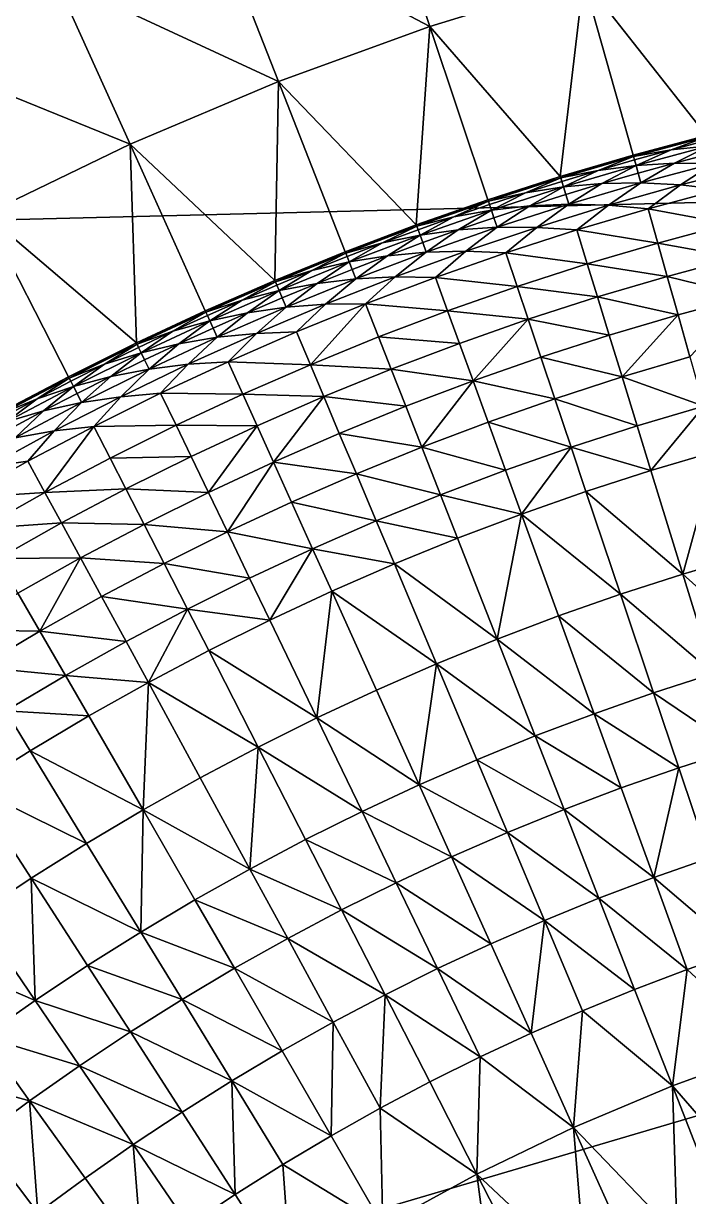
# Model space of a CAD drawing. Header units: millimetres. Extents: x -3250 to 8000, y -3250 to 3250.
# Drawn here: x -1177 to -632, y 1552 to 2515 of the extents above; entities that cross this region are included whole.
import ezdxf

# ---------------------------------------------------------------- set-up
doc = ezdxf.new("R2010")
doc.units = ezdxf.units.MM
doc.header["$MEASUREMENT"] = 0
doc.layers.add('MESH_3D', color=2, linetype='CONTINUOUS')

msp = doc.modelspace()

# ---------------------------------------------------------------- linework, layer by layer
at = {"layer": 'MESH_3D'}
for points in [[(2150.48, 2436.79, 32500), (0, 3250, 32500), (-643.97, 3185.56, 32500)], [(-643.97, 3185.56, 32500), (-1410.12, 2928.15, 32500), (-2269.27, 2326.57, 32500)], [(2150.48, 2436.79, 32500), (-643.97, 3185.56, 32500), (-2269.27, 2326.57, 32500)], [(-1022.95, 2606.45, 24400), (-891.76, 2654.2, 24400), (-843.99, 2512.01, 24200)], [(-891.76, 2654.2, 24400), (-717.73, 2550.95, 24200), (-843.99, 2512.01, 24200)], [(-1345.82, 2625.12, 24600), (-1151.6, 2552.22, 24400), (-1277.39, 2491.64, 24400)], [(-1151.6, 2552.22, 24400), (-1022.95, 2606.45, 24400), (-968.15, 2466.82, 24200)], [(-1022.95, 2606.45, 24400), (-843.99, 2512.01, 24200), (-968.15, 2466.82, 24200)], [(-717.73, 2550.95, 24200), (-589.68, 2583.56, 24200), (-616.89, 2422.69, 24000)], [(-1277.39, 2491.64, 24400), (-1151.6, 2552.22, 24400), (-1089.91, 2415.49, 24200)], [(-1151.6, 2552.22, 24400), (-968.15, 2466.82, 24200), (-1089.91, 2415.49, 24200)], [(-843.99, 2512.01, 24200), (-717.73, 2550.95, 24200), (-736.89, 2388.93, 24000)], [(-717.73, 2550.95, 24200), (-677.1, 2406.56, 24000), (-736.89, 2388.93, 24000)], [(-717.73, 2550.95, 24200), (-616.89, 2422.69, 24000), (-677.1, 2406.56, 24000)], [(-968.15, 2466.82, 24200), (-843.99, 2512.01, 24200), (-855.05, 2349.23, 24000)], [(-843.99, 2512.01, 24200), (-796.22, 2369.82, 24000), (-855.05, 2349.23, 24000)], [(-843.99, 2512.01, 24200), (-736.89, 2388.93, 24000), (-796.22, 2369.82, 24000)], [(-1277.39, 2491.64, 24400), (-1089.91, 2415.49, 24200), (-1208.96, 2358.16, 24200)], [(-1089.91, 2415.49, 24200), (-968.15, 2466.82, 24200), (-971.09, 2303.69, 24000)], [(-968.15, 2466.82, 24200), (-913.35, 2327.18, 24000), (-971.09, 2303.69, 24000)], [(-968.15, 2466.82, 24200), (-855.05, 2349.23, 24000), (-913.35, 2327.18, 24000)], [(2150.48, 2436.79, 32500), (-3128.53, 880.23, 32500), (-2326.57, -2269.27, 32500)], [(2150.48, 2436.79, 32500), (-2269.27, 2326.57, 32500), (-3128.53, 880.23, 32500)], [(2150.48, 2436.79, 32500), (-2326.57, -2269.27, 32500), (3105.61, 957.95, 32500)], [(-1208.96, 2358.16, 24200), (-1089.91, 2415.49, 24200), (-1084.71, 2252.42, 24000)], [(-1089.91, 2415.49, 24200), (-971.09, 2303.69, 24000), (-1028.22, 2278.76, 24000)], [(-1089.91, 2415.49, 24200), (-1028.22, 2278.76, 24000), (-1084.71, 2252.42, 24000)], [(-676.78, 2405.42, -38.42), (-677.1, 2406.56), (-616.89, 2422.69)], [(-677.1, 2406.56, 24000), (-616.89, 2422.69, 24000), (-616.89, 2422.69)], [(-677.1, 2406.56, 24000), (-616.89, 2422.69), (-677.1, 2406.56)], [(-676.78, 2405.42, -38.42), (-616.89, 2422.69), (-616.6, 2421.55, -38.42)], [(-645.98, 2410.81, -71.93), (-676.78, 2405.42, -38.42), (-616.6, 2421.55, -38.42)], [(-645.98, 2410.81, -71.93), (-616.6, 2421.55, -38.42), (-615.87, 2418.68, -71.93)], [(-645.98, 2410.81, -71.93), (-615.87, 2418.68, -71.93), (-614.7, 2414.09, -105.25)], [(-736.54, 2387.8, -38.42), (-736.89, 2388.93), (-677.1, 2406.56)], [(-736.89, 2388.93, 24000), (-677.1, 2406.56, 24000), (-677.1, 2406.56)], [(-736.89, 2388.93, 24000), (-677.1, 2406.56), (-736.89, 2388.93)], [(-736.54, 2387.8, -38.42), (-677.1, 2406.56), (-676.78, 2405.42, -38.42)], [(-675.98, 2402.57, -71.93), (-676.78, 2405.42, -38.42), (-645.98, 2410.81, -71.93)], [(-675.98, 2402.57, -71.93), (-645.98, 2410.81, -71.93), (-674.7, 2398.01, -105.25)], [(-643.05, 2399.89, -138.74), (-674.7, 2398.01, -105.25), (-614.7, 2414.09, -105.25)], [(-645.98, 2410.81, -71.93), (-614.7, 2414.09, -105.25), (-674.7, 2398.01, -105.25)], [(-643.05, 2399.89, -138.74), (-614.7, 2414.09, -105.25), (-613.08, 2407.72, -138.74)], [(-643.05, 2399.89, -138.74), (-613.08, 2407.72, -138.74), (-611.04, 2399.69, -171.85)], [(-705.88, 2393.96, -71.93), (-736.54, 2387.8, -38.42), (-676.78, 2405.42, -38.42)], [(-702.68, 2383.12, -138.74), (-734.27, 2380.45, -105.25), (-674.7, 2398.01, -105.25)], [(-705.88, 2393.96, -71.93), (-674.7, 2398.01, -105.25), (-734.27, 2380.45, -105.25)], [(-705.88, 2393.96, -71.93), (-676.78, 2405.42, -38.42), (-675.98, 2402.57, -71.93)], [(-705.88, 2393.96, -71.93), (-675.98, 2402.57, -71.93), (-674.7, 2398.01, -105.25)], [(-702.68, 2383.12, -138.74), (-674.7, 2398.01, -105.25), (-672.92, 2391.69, -138.74)], [(-672.92, 2391.69, -138.74), (-674.7, 2398.01, -105.25), (-643.05, 2399.89, -138.74)], [(-672.92, 2391.69, -138.74), (-643.05, 2399.89, -138.74), (-670.67, 2383.71, -171.85)], [(-643.05, 2399.89, -138.74), (-611.04, 2399.69, -171.85), (-670.67, 2383.71, -171.85)], [(-638.26, 2382.04, -205.25), (-670.67, 2383.71, -171.85), (-611.04, 2399.69, -171.85)], [(-638.26, 2382.04, -205.25), (-611.04, 2399.69, -171.85), (-578.68, 2397.21, -205.25)], [(-638.26, 2382.04, -205.25), (-578.68, 2397.21, -205.25), (-605.6, 2378.33, -238.11)], [(-795.84, 2368.7, -38.42), (-796.22, 2369.82), (-736.89, 2388.93)], [(-796.22, 2369.82, 24000), (-736.89, 2388.93, 24000), (-736.89, 2388.93)], [(-796.22, 2369.82, 24000), (-736.89, 2388.93), (-796.22, 2369.82)], [(-795.84, 2368.7, -38.42), (-736.89, 2388.93), (-736.54, 2387.8, -38.42)], [(-765.34, 2375.62, -71.93), (-795.84, 2368.7, -38.42), (-736.54, 2387.8, -38.42)], [(-765.34, 2375.62, -71.93), (-736.54, 2387.8, -38.42), (-735.67, 2384.97, -71.93)], [(-735.67, 2384.97, -71.93), (-736.54, 2387.8, -38.42), (-705.88, 2393.96, -71.93)], [(-735.67, 2384.97, -71.93), (-705.88, 2393.96, -71.93), (-734.27, 2380.45, -105.25)], [(-702.68, 2383.12, -138.74), (-672.92, 2391.69, -138.74), (-670.67, 2383.71, -171.85)], [(-761.87, 2364.86, -138.74), (-793.39, 2361.4, -105.25), (-734.27, 2380.45, -105.25)], [(-765.34, 2375.62, -71.93), (-734.27, 2380.45, -105.25), (-793.39, 2361.4, -105.25)], [(-765.34, 2375.62, -71.93), (-735.67, 2384.97, -71.93), (-734.27, 2380.45, -105.25)], [(-761.87, 2364.86, -138.74), (-734.27, 2380.45, -105.25), (-732.33, 2374.17, -138.74)], [(-732.33, 2374.17, -138.74), (-734.27, 2380.45, -105.25), (-702.68, 2383.12, -138.74)], [(-732.33, 2374.17, -138.74), (-702.68, 2383.12, -138.74), (-729.89, 2366.25, -171.85)], [(-697.45, 2365.38, -205.25), (-729.89, 2366.25, -171.85), (-670.67, 2383.71, -171.85)], [(-702.68, 2383.12, -138.74), (-670.67, 2383.71, -171.85), (-729.89, 2366.25, -171.85)], [(-697.45, 2365.38, -205.25), (-670.67, 2383.71, -171.85), (-638.26, 2382.04, -205.25)], [(-697.45, 2365.38, -205.25), (-638.26, 2382.04, -205.25), (-664.7, 2362.5, -238.11)], [(-638.26, 2382.04, -205.25), (-605.6, 2378.33, -238.11), (-664.7, 2362.5, -238.11)], [(-664.7, 2362.5, -238.11), (-605.6, 2378.33, -238.11), (-598.39, 2350.04, -303.82)], [(-854.65, 2348.12, -38.42), (-855.05, 2349.23), (-796.22, 2369.82)], [(-855.05, 2349.23, 24000), (-796.22, 2369.82, 24000), (-796.22, 2369.82)], [(-855.05, 2349.23, 24000), (-796.22, 2369.82), (-855.05, 2349.23)], [(-854.65, 2348.12, -38.42), (-796.22, 2369.82), (-795.84, 2368.7, -38.42)], [(-824.33, 2355.8, -71.93), (-854.65, 2348.12, -38.42), (-795.84, 2368.7, -38.42)], [(-824.33, 2355.8, -71.93), (-795.84, 2368.7, -38.42), (-794.9, 2365.89, -71.93)], [(-794.9, 2365.89, -71.93), (-795.84, 2368.7, -38.42), (-765.34, 2375.62, -71.93)], [(-794.9, 2365.89, -71.93), (-765.34, 2375.62, -71.93), (-793.39, 2361.4, -105.25)], [(-761.87, 2364.86, -138.74), (-732.33, 2374.17, -138.74), (-729.89, 2366.25, -171.85)], [(-1208.96, 2358.16, 24200), (-1084.71, 2252.42, 24000), (-1140.53, 2224.68, 24000)], [(-1208.96, 2358.16, 24200), (-1140.53, 2224.68, 24000), (-1195.63, 2195.55, 24000)], [(-820.6, 2345.13, -138.74), (-852.01, 2340.89, -105.25), (-793.39, 2361.4, -105.25)], [(-824.33, 2355.8, -71.93), (-793.39, 2361.4, -105.25), (-852.01, 2340.89, -105.25)], [(-824.33, 2355.8, -71.93), (-794.9, 2365.89, -71.93), (-793.39, 2361.4, -105.25)], [(-820.6, 2345.13, -138.74), (-793.39, 2361.4, -105.25), (-791.3, 2355.18, -138.74)], [(-791.3, 2355.18, -138.74), (-793.39, 2361.4, -105.25), (-761.87, 2364.86, -138.74)], [(-791.3, 2355.18, -138.74), (-761.87, 2364.86, -138.74), (-788.66, 2347.31, -171.85)], [(-756.21, 2347.26, -205.25), (-788.66, 2347.31, -171.85), (-729.89, 2366.25, -171.85)], [(-761.87, 2364.86, -138.74), (-729.89, 2366.25, -171.85), (-788.66, 2347.31, -171.85)], [(-756.21, 2347.26, -205.25), (-729.89, 2366.25, -171.85), (-697.45, 2365.38, -205.25)], [(-756.21, 2347.26, -205.25), (-697.45, 2365.38, -205.25), (-723.4, 2345.19, -238.11)], [(-697.45, 2365.38, -205.25), (-664.7, 2362.5, -238.11), (-723.4, 2345.19, -238.11)], [(-723.4, 2345.19, -238.11), (-664.7, 2362.5, -238.11), (-656.8, 2334.39, -303.82)], [(-664.7, 2362.5, -238.11), (-598.39, 2350.04, -303.82), (-656.8, 2334.39, -303.82)], [(-912.92, 2326.09, -38.42), (-913.35, 2327.18), (-855.05, 2349.23)], [(-913.35, 2327.18, 24000), (-855.05, 2349.23, 24000), (-855.05, 2349.23)], [(-913.35, 2327.18, 24000), (-855.05, 2349.23), (-913.35, 2327.18)], [(-912.92, 2326.09, -38.42), (-855.05, 2349.23), (-854.65, 2348.12, -38.42)], [(-882.8, 2334.51, -71.93), (-912.92, 2326.09, -38.42), (-854.65, 2348.12, -38.42)], [(-882.8, 2334.51, -71.93), (-854.65, 2348.12, -38.42), (-853.63, 2345.34, -71.93)], [(-853.63, 2345.34, -71.93), (-854.65, 2348.12, -38.42), (-824.33, 2355.8, -71.93)], [(-853.63, 2345.34, -71.93), (-824.33, 2355.8, -71.93), (-852.01, 2340.89, -105.25)], [(-820.6, 2345.13, -138.74), (-791.3, 2355.18, -138.74), (-788.66, 2347.31, -171.85)], [(-656.8, 2334.39, -303.82), (-598.39, 2350.04, -303.82), (-591.39, 2322.52, -355.73)], [(-878.81, 2323.94, -138.74), (-910.11, 2318.92, -105.25), (-852.01, 2340.89, -105.25)], [(-882.8, 2334.51, -71.93), (-852.01, 2340.89, -105.25), (-910.11, 2318.92, -105.25)], [(-882.8, 2334.51, -71.93), (-853.63, 2345.34, -71.93), (-852.01, 2340.89, -105.25)], [(-878.81, 2323.94, -138.74), (-852.01, 2340.89, -105.25), (-849.77, 2334.72, -138.74)], [(-849.77, 2334.72, -138.74), (-852.01, 2340.89, -105.25), (-820.6, 2345.13, -138.74)], [(-849.77, 2334.72, -138.74), (-820.6, 2345.13, -138.74), (-846.93, 2326.92, -171.85)], [(-814.49, 2327.68, -205.25), (-846.93, 2326.92, -171.85), (-788.66, 2347.31, -171.85)], [(-820.6, 2345.13, -138.74), (-788.66, 2347.31, -171.85), (-846.93, 2326.92, -171.85)], [(-814.49, 2327.68, -205.25), (-788.66, 2347.31, -171.85), (-756.21, 2347.26, -205.25)], [(-814.49, 2327.68, -205.25), (-756.21, 2347.26, -205.25), (-781.64, 2326.43, -238.11)], [(-756.21, 2347.26, -205.25), (-723.4, 2345.19, -238.11), (-781.64, 2326.43, -238.11)], [(-781.64, 2326.43, -238.11), (-723.4, 2345.19, -238.11), (-714.79, 2317.29, -303.82)], [(-723.4, 2345.19, -238.11), (-656.8, 2334.39, -303.82), (-714.79, 2317.29, -303.82)], [(-911.84, 2323.33, -71.93), (-912.92, 2326.09, -38.42), (-882.8, 2334.51, -71.93)], [(-911.84, 2323.33, -71.93), (-882.8, 2334.51, -71.93), (-910.11, 2318.92, -105.25)], [(-878.81, 2323.94, -138.74), (-849.77, 2334.72, -138.74), (-846.93, 2326.92, -171.85)], [(-714.79, 2317.29, -303.82), (-656.8, 2334.39, -303.82), (-649.1, 2307.05, -355.73)], [(-656.8, 2334.39, -303.82), (-591.39, 2322.52, -355.73), (-649.1, 2307.05, -355.73)], [(-970.63, 2302.6, -38.42), (-971.09, 2303.69), (-913.35, 2327.18)], [(-971.09, 2303.69, 24000), (-913.35, 2327.18, 24000), (-913.35, 2327.18)], [(-971.09, 2303.69, 24000), (-913.35, 2327.18), (-971.09, 2303.69)], [(-970.63, 2302.6, -38.42), (-913.35, 2327.18), (-912.92, 2326.09, -38.42)], [(-940.73, 2311.78, -71.93), (-970.63, 2302.6, -38.42), (-912.92, 2326.09, -38.42)], [(-940.73, 2311.78, -71.93), (-912.92, 2326.09, -38.42), (-911.84, 2323.33, -71.93)], [(-940.73, 2311.78, -71.93), (-911.84, 2323.33, -71.93), (-910.11, 2318.92, -105.25)], [(-907.71, 2312.8, -138.74), (-910.11, 2318.92, -105.25), (-878.81, 2323.94, -138.74)], [(-907.71, 2312.8, -138.74), (-878.81, 2323.94, -138.74), (-904.68, 2305.09, -171.85)], [(-872.27, 2306.65, -205.25), (-904.68, 2305.09, -171.85), (-846.93, 2326.92, -171.85)], [(-878.81, 2323.94, -138.74), (-846.93, 2326.92, -171.85), (-904.68, 2305.09, -171.85)], [(-872.27, 2306.65, -205.25), (-814.49, 2327.68, -205.25), (-839.39, 2306.22, -238.11)], [(-872.27, 2306.65, -205.25), (-846.93, 2326.92, -171.85), (-814.49, 2327.68, -205.25)], [(-814.49, 2327.68, -205.25), (-781.64, 2326.43, -238.11), (-839.39, 2306.22, -238.11)], [(-839.39, 2306.22, -238.11), (-781.64, 2326.43, -238.11), (-772.34, 2298.75, -303.82)], [(-781.64, 2326.43, -238.11), (-714.79, 2317.29, -303.82), (-772.34, 2298.75, -303.82)], [(-649.1, 2307.05, -355.73), (-591.39, 2322.52, -355.73), (-583.32, 2290.83, -406.77)], [(-969.48, 2299.87, -71.93), (-970.63, 2302.6, -38.42), (-940.73, 2311.78, -71.93)], [(-969.48, 2299.87, -71.93), (-940.73, 2311.78, -71.93), (-967.64, 2295.51, -105.25)], [(-936.47, 2301.31, -138.74), (-967.64, 2295.51, -105.25), (-910.11, 2318.92, -105.25)], [(-940.73, 2311.78, -71.93), (-910.11, 2318.92, -105.25), (-967.64, 2295.51, -105.25)], [(-936.47, 2301.31, -138.74), (-910.11, 2318.92, -105.25), (-907.71, 2312.8, -138.74)], [(-936.47, 2301.31, -138.74), (-907.71, 2312.8, -138.74), (-904.68, 2305.09, -171.85)], [(-772.34, 2298.75, -303.82), (-714.79, 2317.29, -303.82), (-706.42, 2290.15, -355.73)], [(-714.79, 2317.29, -303.82), (-649.1, 2307.05, -355.73), (-706.42, 2290.15, -355.73)], [(-1027.73, 2277.69, -38.42), (-1028.22, 2278.76), (-971.09, 2303.69)], [(-1028.22, 2278.76, 24000), (-971.09, 2303.69, 24000), (-971.09, 2303.69)], [(-1028.22, 2278.76, 24000), (-971.09, 2303.69), (-1028.22, 2278.76)], [(-1027.73, 2277.69, -38.42), (-971.09, 2303.69), (-970.63, 2302.6, -38.42)], [(-998.07, 2287.61, -71.93), (-1027.73, 2277.69, -38.42), (-970.63, 2302.6, -38.42)], [(-998.07, 2287.61, -71.93), (-970.63, 2302.6, -38.42), (-969.48, 2299.87, -71.93)], [(-998.07, 2287.61, -71.93), (-969.48, 2299.87, -71.93), (-967.64, 2295.51, -105.25)], [(-965.09, 2289.46, -138.74), (-967.64, 2295.51, -105.25), (-936.47, 2301.31, -138.74)], [(-965.09, 2289.46, -138.74), (-936.47, 2301.31, -138.74), (-961.87, 2281.81, -171.85)], [(-929.5, 2284.19, -205.25), (-961.87, 2281.81, -171.85), (-904.68, 2305.09, -171.85)], [(-936.47, 2301.31, -138.74), (-904.68, 2305.09, -171.85), (-961.87, 2281.81, -171.85)], [(-929.5, 2284.19, -205.25), (-904.68, 2305.09, -171.85), (-872.27, 2306.65, -205.25)], [(-929.5, 2284.19, -205.25), (-872.27, 2306.65, -205.25), (-896.63, 2284.57, -238.11)], [(-872.27, 2306.65, -205.25), (-839.39, 2306.22, -238.11), (-896.63, 2284.57, -238.11)], [(-896.63, 2284.57, -238.11), (-839.39, 2306.22, -238.11), (-829.41, 2278.78, -303.82)], [(-839.39, 2306.22, -238.11), (-772.34, 2298.75, -303.82), (-829.41, 2278.78, -303.82)], [(-706.42, 2290.15, -355.73), (-649.1, 2307.05, -355.73), (-640.25, 2275.57, -406.77)], [(-649.1, 2307.05, -355.73), (-583.32, 2290.83, -406.77), (-640.25, 2275.57, -406.77)], [(-993.55, 2277.25, -138.74), (-1024.57, 2270.67, -105.25), (-967.64, 2295.51, -105.25)], [(-998.07, 2287.61, -71.93), (-967.64, 2295.51, -105.25), (-1024.57, 2270.67, -105.25)], [(-993.55, 2277.25, -138.74), (-967.64, 2295.51, -105.25), (-965.09, 2289.46, -138.74)], [(-829.41, 2278.78, -303.82), (-772.34, 2298.75, -303.82), (-763.29, 2271.83, -355.73)], [(-772.34, 2298.75, -303.82), (-706.42, 2290.15, -355.73), (-763.29, 2271.83, -355.73)], [(-763.29, 2271.83, -355.73), (-706.42, 2290.15, -355.73), (-696.78, 2258.9, -406.77)], [(-706.42, 2290.15, -355.73), (-640.25, 2275.57, -406.77), (-696.78, 2258.9, -406.77)], [(-640.25, 2275.57, -406.77), (-583.32, 2290.83, -406.77), (-630.5, 2240.93, -455.71)], [(-1026.51, 2274.99, -71.93), (-1027.73, 2277.69, -38.42), (-998.07, 2287.61, -71.93)], [(-1026.51, 2274.99, -71.93), (-998.07, 2287.61, -71.93), (-1024.57, 2270.67, -105.25)], [(-986.16, 2260.3, -205.25), (-1018.45, 2257.13, -171.85), (-961.87, 2281.81, -171.85)], [(-993.55, 2277.25, -138.74), (-961.87, 2281.81, -171.85), (-1018.45, 2257.13, -171.85)], [(-993.55, 2277.25, -138.74), (-965.09, 2289.46, -138.74), (-961.87, 2281.81, -171.85)], [(-986.16, 2260.3, -205.25), (-961.87, 2281.81, -171.85), (-929.5, 2284.19, -205.25)], [(-986.16, 2260.3, -205.25), (-929.5, 2284.19, -205.25), (-953.31, 2261.51, -238.11)], [(-953.31, 2261.51, -238.11), (-896.63, 2284.57, -238.11), (-941.97, 2234.61, -303.82)], [(-929.5, 2284.19, -205.25), (-896.63, 2284.57, -238.11), (-953.31, 2261.51, -238.11)], [(-896.63, 2284.57, -238.11), (-885.96, 2257.4, -303.82), (-941.97, 2234.61, -303.82)], [(-896.63, 2284.57, -238.11), (-829.41, 2278.78, -303.82), (-885.96, 2257.4, -303.82)], [(-1084.2, 2251.36, -38.42), (-1084.71, 2252.42), (-1028.22, 2278.76)], [(-1084.71, 2252.42, 24000), (-1028.22, 2278.76, 24000), (-1028.22, 2278.76)], [(-1084.71, 2252.42, 24000), (-1028.22, 2278.76), (-1084.71, 2252.42)], [(-1084.2, 2251.36, -38.42), (-1028.22, 2278.76), (-1027.73, 2277.69, -38.42)], [(-1054.79, 2262.01, -71.93), (-1084.2, 2251.36, -38.42), (-1027.73, 2277.69, -38.42)], [(-1054.79, 2262.01, -71.93), (-1027.73, 2277.69, -38.42), (-1026.51, 2274.99, -71.93)], [(-1054.79, 2262.01, -71.93), (-1026.51, 2274.99, -71.93), (-1024.57, 2270.67, -105.25)], [(-1021.86, 2264.68, -138.74), (-1024.57, 2270.67, -105.25), (-993.55, 2277.25, -138.74)], [(-1021.86, 2264.68, -138.74), (-993.55, 2277.25, -138.74), (-1018.45, 2257.13, -171.85)], [(-885.96, 2257.4, -303.82), (-829.41, 2278.78, -303.82), (-819.7, 2252.09, -355.73)], [(-829.41, 2278.78, -303.82), (-763.29, 2271.83, -355.73), (-819.7, 2252.09, -355.73)], [(-819.7, 2252.09, -355.73), (-763.29, 2271.83, -355.73), (-808.51, 2221.36, -406.77)], [(-763.29, 2271.83, -355.73), (-752.88, 2240.83, -406.77), (-808.51, 2221.36, -406.77)], [(-763.29, 2271.83, -355.73), (-696.78, 2258.9, -406.77), (-752.88, 2240.83, -406.77)], [(-696.78, 2258.9, -406.77), (-640.25, 2275.57, -406.77), (-686.17, 2224.52, -455.71)], [(-640.25, 2275.57, -406.77), (-630.5, 2240.93, -455.71), (-686.17, 2224.52, -455.71)], [(-1082.91, 2248.69, -71.93), (-1084.2, 2251.36, -38.42), (-1054.79, 2262.01, -71.93)], [(-1082.91, 2248.69, -71.93), (-1054.79, 2262.01, -71.93), (-1080.86, 2244.42, -105.25)], [(-1050.02, 2251.77, -138.74), (-1080.86, 2244.42, -105.25), (-1024.57, 2270.67, -105.25)], [(-1054.79, 2262.01, -71.93), (-1024.57, 2270.67, -105.25), (-1080.86, 2244.42, -105.25)], [(-1050.02, 2251.77, -138.74), (-1024.57, 2270.67, -105.25), (-1021.86, 2264.68, -138.74)], [(-1050.02, 2251.77, -138.74), (-1021.86, 2264.68, -138.74), (-1018.45, 2257.13, -171.85)], [(-1009.39, 2237.04, -238.11), (-953.31, 2261.51, -238.11), (-941.97, 2234.61, -303.82)], [(-986.16, 2260.3, -205.25), (-953.31, 2261.51, -238.11), (-1009.39, 2237.04, -238.11)], [(-1139.99, 2223.63, -38.42), (-1140.53, 2224.68), (-1084.71, 2252.42)], [(-1140.53, 2224.68, 24000), (-1084.71, 2252.42, 24000), (-1084.71, 2252.42)], [(-1140.53, 2224.68, 24000), (-1084.71, 2252.42), (-1140.53, 2224.68)], [(-1139.99, 2223.63, -38.42), (-1084.71, 2252.42), (-1084.2, 2251.36, -38.42)], [(-1078.01, 2238.5, -138.74), (-1080.86, 2244.42, -105.25), (-1050.02, 2251.77, -138.74)], [(-1078.01, 2238.5, -138.74), (-1050.02, 2251.77, -138.74), (-1074.41, 2231.03, -171.85)], [(-1042.2, 2235.02, -205.25), (-1074.41, 2231.03, -171.85), (-1018.45, 2257.13, -171.85)], [(-1050.02, 2251.77, -138.74), (-1018.45, 2257.13, -171.85), (-1074.41, 2231.03, -171.85)], [(-1042.2, 2235.02, -205.25), (-986.16, 2260.3, -205.25), (-1009.39, 2237.04, -238.11)], [(-1042.2, 2235.02, -205.25), (-1018.45, 2257.13, -171.85), (-986.16, 2260.3, -205.25)], [(-941.97, 2234.61, -303.82), (-885.96, 2257.4, -303.82), (-875.59, 2230.96, -355.73)], [(-885.96, 2257.4, -303.82), (-819.7, 2252.09, -355.73), (-875.59, 2230.96, -355.73)], [(-875.59, 2230.96, -355.73), (-819.7, 2252.09, -355.73), (-808.51, 2221.36, -406.77)], [(-752.88, 2240.83, -406.77), (-696.78, 2258.9, -406.77), (-686.17, 2224.52, -455.71)], [(-1110.86, 2235.01, -71.93), (-1139.99, 2223.63, -38.42), (-1084.2, 2251.36, -38.42)], [(-1105.83, 2224.89, -138.74), (-1136.48, 2216.78, -105.25), (-1080.86, 2244.42, -105.25)], [(-1110.86, 2235.01, -71.93), (-1080.86, 2244.42, -105.25), (-1136.48, 2216.78, -105.25)], [(-1110.86, 2235.01, -71.93), (-1084.2, 2251.36, -38.42), (-1082.91, 2248.69, -71.93)], [(-1110.86, 2235.01, -71.93), (-1082.91, 2248.69, -71.93), (-1080.86, 2244.42, -105.25)], [(-1105.83, 2224.89, -138.74), (-1080.86, 2244.42, -105.25), (-1078.01, 2238.5, -138.74)], [(-1138.64, 2220.99, -71.93), (-1139.99, 2223.63, -38.42), (-1110.86, 2235.01, -71.93)], [(-1138.64, 2220.99, -71.93), (-1110.86, 2235.01, -71.93), (-1136.48, 2216.78, -105.25)], [(-1105.83, 2224.89, -138.74), (-1078.01, 2238.5, -138.74), (-1074.41, 2231.03, -171.85)], [(-1097.6, 2208.34, -205.25), (-1074.41, 2231.03, -171.85), (-1042.2, 2235.02, -205.25)], [(-1097.6, 2208.34, -205.25), (-1042.2, 2235.02, -205.25), (-1064.85, 2211.18, -238.11)], [(-1064.85, 2211.18, -238.11), (-1009.39, 2237.04, -238.11), (-997.38, 2210.43, -303.82)], [(-1042.2, 2235.02, -205.25), (-1009.39, 2237.04, -238.11), (-1064.85, 2211.18, -238.11)], [(-1009.39, 2237.04, -238.11), (-941.97, 2234.61, -303.82), (-997.38, 2210.43, -303.82)], [(-997.38, 2210.43, -303.82), (-941.97, 2234.61, -303.82), (-930.93, 2208.44, -355.73)], [(-941.97, 2234.61, -303.82), (-875.59, 2230.96, -355.73), (-930.93, 2208.44, -355.73)], [(-808.51, 2221.36, -406.77), (-752.88, 2240.83, -406.77), (-741.42, 2206.72, -455.71)], [(-752.88, 2240.83, -406.77), (-686.17, 2224.52, -455.71), (-741.42, 2206.72, -455.71)], [(-686.17, 2224.52, -455.71), (-630.5, 2240.93, -455.71), (-619.13, 2200.5, -506.08)], [(-1195.07, 2194.52, -38.42), (-1195.63, 2195.55), (-1140.53, 2224.68)], [(-1195.63, 2195.55, 24000), (-1140.53, 2224.68, 24000), (-1140.53, 2224.68)], [(-1195.63, 2195.55, 24000), (-1140.53, 2224.68), (-1195.63, 2195.55)], [(-1195.07, 2194.52, -38.42), (-1140.53, 2224.68), (-1139.99, 2223.63, -38.42)], [(-1166.24, 2206.63, -71.93), (-1195.07, 2194.52, -38.42), (-1139.99, 2223.63, -38.42)], [(-1166.24, 2206.63, -71.93), (-1139.99, 2223.63, -38.42), (-1138.64, 2220.99, -71.93)], [(-1133.48, 2210.93, -138.74), (-1136.48, 2216.78, -105.25), (-1105.83, 2224.89, -138.74)], [(-1133.48, 2210.93, -138.74), (-1105.83, 2224.89, -138.74), (-1129.7, 2203.55, -171.85)], [(-1097.6, 2208.34, -205.25), (-1129.7, 2203.55, -171.85), (-1074.41, 2231.03, -171.85)], [(-1105.83, 2224.89, -138.74), (-1074.41, 2231.03, -171.85), (-1129.7, 2203.55, -171.85)], [(-930.93, 2208.44, -355.73), (-875.59, 2230.96, -355.73), (-863.64, 2200.52, -406.77)], [(-875.59, 2230.96, -355.73), (-808.51, 2221.36, -406.77), (-863.64, 2200.52, -406.77)], [(-741.42, 2206.72, -455.71), (-686.17, 2224.52, -455.71), (-673.79, 2184.38, -506.08)], [(-686.17, 2224.52, -455.71), (-619.13, 2200.5, -506.08), (-673.79, 2184.38, -506.08)], [(-1160.95, 2196.63, -138.74), (-1191.39, 2187.76, -105.25), (-1136.48, 2216.78, -105.25)], [(-1166.24, 2206.63, -71.93), (-1136.48, 2216.78, -105.25), (-1191.39, 2187.76, -105.25)], [(-1166.24, 2206.63, -71.93), (-1138.64, 2220.99, -71.93), (-1136.48, 2216.78, -105.25)], [(-1160.95, 2196.63, -138.74), (-1136.48, 2216.78, -105.25), (-1133.48, 2210.93, -138.74)], [(-863.64, 2200.52, -406.77), (-808.51, 2221.36, -406.77), (-850.49, 2167.02, -455.71)], [(-808.51, 2221.36, -406.77), (-796.2, 2187.55, -455.71), (-850.49, 2167.02, -455.71)], [(-808.51, 2221.36, -406.77), (-741.42, 2206.72, -455.71), (-796.2, 2187.55, -455.71)], [(-1193.65, 2191.92, -71.93), (-1195.07, 2194.52, -38.42), (-1166.24, 2206.63, -71.93)], [(-1193.65, 2191.92, -71.93), (-1166.24, 2206.63, -71.93), (-1191.39, 2187.76, -105.25)], [(-1152.32, 2180.29, -205.25), (-1184.28, 2174.71, -171.85), (-1129.7, 2203.55, -171.85)], [(-1160.95, 2196.63, -138.74), (-1129.7, 2203.55, -171.85), (-1184.28, 2174.71, -171.85)], [(-1160.95, 2196.63, -138.74), (-1133.48, 2210.93, -138.74), (-1129.7, 2203.55, -171.85)], [(-1152.32, 2180.29, -205.25), (-1097.6, 2208.34, -205.25), (-1119.64, 2183.95, -238.11)], [(-1152.32, 2180.29, -205.25), (-1129.7, 2203.55, -171.85), (-1097.6, 2208.34, -205.25)], [(-1119.64, 2183.95, -238.11), (-1064.85, 2211.18, -238.11), (-1052.18, 2184.88, -303.82)], [(-1097.6, 2208.34, -205.25), (-1064.85, 2211.18, -238.11), (-1119.64, 2183.95, -238.11)], [(-1064.85, 2211.18, -238.11), (-997.38, 2210.43, -303.82), (-1052.18, 2184.88, -303.82)], [(-1052.18, 2184.88, -303.82), (-997.38, 2210.43, -303.82), (-985.7, 2184.54, -355.73)], [(-997.38, 2210.43, -303.82), (-930.93, 2208.44, -355.73), (-985.7, 2184.54, -355.73)], [(-985.7, 2184.54, -355.73), (-930.93, 2208.44, -355.73), (-972.25, 2154.73, -406.77)], [(-930.93, 2208.44, -355.73), (-918.23, 2178.3, -406.77), (-972.25, 2154.73, -406.77)], [(-930.93, 2208.44, -355.73), (-863.64, 2200.52, -406.77), (-918.23, 2178.3, -406.77)], [(-796.2, 2187.55, -455.71), (-741.42, 2206.72, -455.71), (-728.04, 2166.91, -506.08)], [(-741.42, 2206.72, -455.71), (-673.79, 2184.38, -506.08), (-728.04, 2166.91, -506.08)], [(-1188.25, 2181.99, -138.74), (-1191.39, 2187.76, -105.25), (-1160.95, 2196.63, -138.74)], [(-1188.25, 2181.99, -138.74), (-1160.95, 2196.63, -138.74), (-1184.28, 2174.71, -171.85)], [(-918.23, 2178.3, -406.77), (-863.64, 2200.52, -406.77), (-850.49, 2167.02, -455.71)], [(-673.79, 2184.38, -506.08), (-619.13, 2200.5, -506.08), (-662.5, 2147.77, -547.31)], [(-619.13, 2200.5, -506.08), (-608.75, 2163.62, -547.31), (-662.5, 2147.77, -547.31)], [(-1119.64, 2183.95, -238.11), (-1052.18, 2184.88, -303.82), (-1106.32, 2157.97, -303.82)], [(-1106.32, 2157.97, -303.82), (-1052.18, 2184.88, -303.82), (-1039.86, 2159.29, -355.73)], [(-1052.18, 2184.88, -303.82), (-985.7, 2184.54, -355.73), (-1039.86, 2159.29, -355.73)], [(-1039.86, 2159.29, -355.73), (-985.7, 2184.54, -355.73), (-1025.67, 2129.82, -406.77)], [(-985.7, 2184.54, -355.73), (-972.25, 2154.73, -406.77), (-1025.67, 2129.82, -406.77)], [(-850.49, 2167.02, -455.71), (-796.2, 2187.55, -455.71), (-781.84, 2148.08, -506.08)], [(-796.2, 2187.55, -455.71), (-728.04, 2166.91, -506.08), (-781.84, 2148.08, -506.08)], [(-728.04, 2166.91, -506.08), (-673.79, 2184.38, -506.08), (-662.5, 2147.77, -547.31)], [(-1206.31, 2150.88, -205.25), (-1152.32, 2180.29, -205.25), (-1173.74, 2155.35, -238.11)], [(-1206.31, 2150.88, -205.25), (-1184.28, 2174.71, -171.85), (-1152.32, 2180.29, -205.25)], [(-1173.74, 2155.35, -238.11), (-1119.64, 2183.95, -238.11), (-1159.78, 2129.71, -303.82)], [(-1152.32, 2180.29, -205.25), (-1119.64, 2183.95, -238.11), (-1173.74, 2155.35, -238.11)], [(-1119.64, 2183.95, -238.11), (-1106.32, 2157.97, -303.82), (-1159.78, 2129.71, -303.82)], [(-972.25, 2154.73, -406.77), (-918.23, 2178.3, -406.77), (-904.25, 2145.14, -455.71)], [(-918.23, 2178.3, -406.77), (-850.49, 2167.02, -455.71), (-904.25, 2145.14, -455.71)], [(-904.25, 2145.14, -455.71), (-850.49, 2167.02, -455.71), (-835.15, 2127.92, -506.08)], [(-850.49, 2167.02, -455.71), (-781.84, 2148.08, -506.08), (-835.15, 2127.92, -506.08)], [(-781.84, 2148.08, -506.08), (-728.04, 2166.91, -506.08), (-768.73, 2112.08, -547.31)], [(-728.04, 2166.91, -506.08), (-715.84, 2130.58, -547.31), (-768.73, 2112.08, -547.31)], [(-728.04, 2166.91, -506.08), (-662.5, 2147.77, -547.31), (-715.84, 2130.58, -547.31)], [(-1159.78, 2129.71, -303.82), (-1106.32, 2157.97, -303.82), (-1093.37, 2132.69, -355.73)], [(-1106.32, 2157.97, -303.82), (-1039.86, 2159.29, -355.73), (-1093.37, 2132.69, -355.73)], [(-1093.37, 2132.69, -355.73), (-1039.86, 2159.29, -355.73), (-1025.67, 2129.82, -406.77)], [(-662.5, 2147.77, -547.31), (-608.75, 2163.62, -547.31), (-636.28, 2062.77, -630.5)], [(-608.75, 2163.62, -547.31), (-584.66, 2077.99, -630.5), (-636.28, 2062.77, -630.5)], [(-1227.11, 2125.42, -238.11), (-1173.74, 2155.35, -238.11), (-1159.78, 2129.71, -303.82)], [(-1206.31, 2150.88, -205.25), (-1173.74, 2155.35, -238.11), (-1227.11, 2125.42, -238.11)], [(-1025.67, 2129.82, -406.77), (-972.25, 2154.73, -406.77), (-1010.06, 2097.4, -455.71)], [(-972.25, 2154.73, -406.77), (-957.45, 2121.93, -455.71), (-1010.06, 2097.4, -455.71)], [(-972.25, 2154.73, -406.77), (-904.25, 2145.14, -455.71), (-957.45, 2121.93, -455.71)], [(-835.15, 2127.92, -506.08), (-781.84, 2148.08, -506.08), (-768.73, 2112.08, -547.31)], [(-715.84, 2130.58, -547.31), (-662.5, 2147.77, -547.31), (-636.28, 2062.77, -630.5)], [(-957.45, 2121.93, -455.71), (-904.25, 2145.14, -455.71), (-887.94, 2106.44, -506.08)], [(-904.25, 2145.14, -455.71), (-835.15, 2127.92, -506.08), (-887.94, 2106.44, -506.08)], [(-1227.11, 2125.42, -238.11), (-1159.78, 2129.71, -303.82), (-1212.52, 2100.14, -303.82)], [(-1212.52, 2100.14, -303.82), (-1159.78, 2129.71, -303.82), (-1146.2, 2104.77, -355.73)], [(-1159.78, 2129.71, -303.82), (-1093.37, 2132.69, -355.73), (-1146.2, 2104.77, -355.73)], [(-1146.2, 2104.77, -355.73), (-1093.37, 2132.69, -355.73), (-1078.45, 2103.59, -406.77)], [(-1093.37, 2132.69, -355.73), (-1025.67, 2129.82, -406.77), (-1078.45, 2103.59, -406.77)], [(-1078.45, 2103.59, -406.77), (-1025.67, 2129.82, -406.77), (-1010.06, 2097.4, -455.71)], [(-887.94, 2106.44, -506.08), (-835.15, 2127.92, -506.08), (-821.15, 2092.25, -547.31)], [(-835.15, 2127.92, -506.08), (-768.73, 2112.08, -547.31), (-821.15, 2092.25, -547.31)], [(-768.73, 2112.08, -547.31), (-715.84, 2130.58, -547.31), (-687.51, 2046.26, -630.5)], [(-715.84, 2130.58, -547.31), (-636.28, 2062.77, -630.5), (-687.51, 2046.26, -630.5)], [(-1010.06, 2097.4, -455.71), (-957.45, 2121.93, -455.71), (-940.18, 2083.65, -506.08)], [(-957.45, 2121.93, -455.71), (-887.94, 2106.44, -506.08), (-940.18, 2083.65, -506.08)], [(-821.15, 2092.25, -547.31), (-768.73, 2112.08, -547.31), (-788.65, 2009.45, -630.5)], [(-768.73, 2112.08, -547.31), (-738.31, 2028.49, -630.5), (-788.65, 2009.45, -630.5)], [(-768.73, 2112.08, -547.31), (-687.51, 2046.26, -630.5), (-738.31, 2028.49, -630.5)], [(-1212.52, 2100.14, -303.82), (-1146.2, 2104.77, -355.73), (-1198.31, 2075.54, -355.73)], [(-1198.31, 2075.54, -355.73), (-1146.2, 2104.77, -355.73), (-1130.56, 2076.05, -406.77)], [(-1146.2, 2104.77, -355.73), (-1078.45, 2103.59, -406.77), (-1130.56, 2076.05, -406.77)], [(-1130.56, 2076.05, -406.77), (-1078.45, 2103.59, -406.77), (-1062.03, 2071.57, -455.71)], [(-1078.45, 2103.59, -406.77), (-1010.06, 2097.4, -455.71), (-1062.03, 2071.57, -455.71)], [(-940.18, 2083.65, -506.08), (-887.94, 2106.44, -506.08), (-873.06, 2071.13, -547.31)], [(-887.94, 2106.44, -506.08), (-821.15, 2092.25, -547.31), (-873.06, 2071.13, -547.31)], [(-1062.03, 2071.57, -455.71), (-1010.06, 2097.4, -455.71), (-991.83, 2059.56, -506.08)], [(-1010.06, 2097.4, -455.71), (-940.18, 2083.65, -506.08), (-991.83, 2059.56, -506.08)], [(-873.06, 2071.13, -547.31), (-821.15, 2092.25, -547.31), (-788.65, 2009.45, -630.5)], [(-991.83, 2059.56, -506.08), (-940.18, 2083.65, -506.08), (-975.21, 2025.04, -547.31)], [(-940.18, 2083.65, -506.08), (-924.42, 2048.72, -547.31), (-975.21, 2025.04, -547.31)], [(-940.18, 2083.65, -506.08), (-873.06, 2071.13, -547.31), (-924.42, 2048.72, -547.31)], [(-1198.31, 2075.54, -355.73), (-1130.56, 2076.05, -406.77), (-1181.96, 2047.22, -406.77)], [(-1181.96, 2047.22, -406.77), (-1130.56, 2076.05, -406.77), (-1163.97, 2016.05, -455.71)], [(-1130.56, 2076.05, -406.77), (-1113.35, 2044.45, -455.71), (-1163.97, 2016.05, -455.71)], [(-1130.56, 2076.05, -406.77), (-1062.03, 2071.57, -455.71), (-1113.35, 2044.45, -455.71)], [(-1113.35, 2044.45, -455.71), (-1062.03, 2071.57, -455.71), (-1042.87, 2034.2, -506.08)], [(-1062.03, 2071.57, -455.71), (-991.83, 2059.56, -506.08), (-1042.87, 2034.2, -506.08)], [(-924.42, 2048.72, -547.31), (-873.06, 2071.13, -547.31), (-838.5, 1989.16, -630.5)], [(-873.06, 2071.13, -547.31), (-788.65, 2009.45, -630.5), (-838.5, 1989.16, -630.5)], [(-636.28, 2062.77, -630.5), (-584.66, 2077.99, -630.5), (-561.55, 1995.88, -698.41)], [(-1042.87, 2034.2, -506.08), (-991.83, 2059.56, -506.08), (-975.21, 2025.04, -547.31)], [(-687.51, 2046.26, -630.5), (-636.28, 2062.77, -630.5), (-611.14, 1981.26, -698.41)], [(-636.28, 2062.77, -630.5), (-561.55, 1995.88, -698.41), (-611.14, 1981.26, -698.41)], [(-1232.63, 2017.12, -406.77), (-1181.96, 2047.22, -406.77), (-1163.97, 2016.05, -455.71)], [(-1163.97, 2016.05, -455.71), (-1113.35, 2044.45, -455.71), (-1093.26, 2007.56, -506.08)], [(-1113.35, 2044.45, -455.71), (-1042.87, 2034.2, -506.08), (-1093.26, 2007.56, -506.08)], [(-975.21, 2025.04, -547.31), (-924.42, 2048.72, -547.31), (-936.61, 1944.9, -630.5)], [(-924.42, 2048.72, -547.31), (-887.83, 1967.64, -630.5), (-936.61, 1944.9, -630.5)], [(-924.42, 2048.72, -547.31), (-838.5, 1989.16, -630.5), (-887.83, 1967.64, -630.5)], [(-738.31, 2028.49, -630.5), (-687.51, 2046.26, -630.5), (-660.34, 1965.41, -698.41)], [(-687.51, 2046.26, -630.5), (-611.14, 1981.26, -698.41), (-660.34, 1965.41, -698.41)], [(-1093.26, 2007.56, -506.08), (-1042.87, 2034.2, -506.08), (-1074.94, 1973.91, -547.31)], [(-1042.87, 2034.2, -506.08), (-1025.39, 2000.1, -547.31), (-1074.94, 1973.91, -547.31)], [(-1042.87, 2034.2, -506.08), (-975.21, 2025.04, -547.31), (-1025.39, 2000.1, -547.31)], [(-1025.39, 2000.1, -547.31), (-975.21, 2025.04, -547.31), (-936.61, 1944.9, -630.5)], [(-788.65, 2009.45, -630.5), (-738.31, 2028.49, -630.5), (-709.14, 1948.34, -698.41)], [(-738.31, 2028.49, -630.5), (-660.34, 1965.41, -698.41), (-709.14, 1948.34, -698.41)], [(-1232.63, 2017.12, -406.77), (-1163.97, 2016.05, -455.71), (-1213.87, 1986.41, -455.71)], [(-1213.87, 1986.41, -455.71), (-1163.97, 2016.05, -455.71), (-1142.97, 1979.68, -506.08)], [(-1163.97, 2016.05, -455.71), (-1093.26, 2007.56, -506.08), (-1142.97, 1979.68, -506.08)], [(-1142.97, 1979.68, -506.08), (-1093.26, 2007.56, -506.08), (-1074.94, 1973.91, -547.31)], [(-838.5, 1989.16, -630.5), (-788.65, 2009.45, -630.5), (-757.49, 1930.05, -698.41)], [(-788.65, 2009.45, -630.5), (-709.14, 1948.34, -698.41), (-757.49, 1930.05, -698.41)], [(-1074.94, 1973.91, -547.31), (-1025.39, 2000.1, -547.31), (-984.81, 1920.94, -630.5)], [(-1025.39, 2000.1, -547.31), (-936.61, 1944.9, -630.5), (-984.81, 1920.94, -630.5)], [(-1213.87, 1986.41, -455.71), (-1142.97, 1979.68, -506.08), (-1191.97, 1950.57, -506.08)], [(-887.83, 1967.64, -630.5), (-838.5, 1989.16, -630.5), (-852.75, 1889.89, -698.41)], [(-838.5, 1989.16, -630.5), (-805.37, 1910.57, -698.41), (-852.75, 1889.89, -698.41)], [(-838.5, 1989.16, -630.5), (-757.49, 1930.05, -698.41), (-805.37, 1910.57, -698.41)], [(-1191.97, 1950.57, -506.08), (-1142.97, 1979.68, -506.08), (-1123.81, 1946.5, -547.31)], [(-1142.97, 1979.68, -506.08), (-1074.94, 1973.91, -547.31), (-1123.81, 1946.5, -547.31)], [(-1123.81, 1946.5, -547.31), (-1074.94, 1973.91, -547.31), (-1079.34, 1869.46, -630.5)], [(-1074.94, 1973.91, -547.31), (-1032.39, 1895.79, -630.5), (-1079.34, 1869.46, -630.5)], [(-1074.94, 1973.91, -547.31), (-984.81, 1920.94, -630.5), (-1032.39, 1895.79, -630.5)], [(-660.34, 1965.41, -698.41), (-611.14, 1981.26, -698.41), (-592.04, 1919.34, -744.25)], [(-936.61, 1944.9, -630.5), (-887.83, 1967.64, -630.5), (-852.75, 1889.89, -698.41)], [(-709.14, 1948.34, -698.41), (-660.34, 1965.41, -698.41), (-639.7, 1903.98, -744.25)], [(-660.34, 1965.41, -698.41), (-592.04, 1919.34, -744.25), (-639.7, 1903.98, -744.25)], [(-1191.97, 1950.57, -506.08), (-1171.99, 1917.88, -547.31), (-1219.44, 1888.06, -547.31)], [(-1191.97, 1950.57, -506.08), (-1123.81, 1946.5, -547.31), (-1171.99, 1917.88, -547.31)], [(-1171.99, 1917.88, -547.31), (-1123.81, 1946.5, -547.31), (-1079.34, 1869.46, -630.5)], [(-984.81, 1920.94, -630.5), (-936.61, 1944.9, -630.5), (-899.6, 1868.05, -698.41)], [(-936.61, 1944.9, -630.5), (-852.75, 1889.89, -698.41), (-899.6, 1868.05, -698.41)], [(-757.49, 1930.05, -698.41), (-709.14, 1948.34, -698.41), (-686.97, 1887.44, -744.25)], [(-709.14, 1948.34, -698.41), (-639.7, 1903.98, -744.25), (-686.97, 1887.44, -744.25)], [(-805.37, 1910.57, -698.41), (-757.49, 1930.05, -698.41), (-733.81, 1869.73, -744.25)], [(-757.49, 1930.05, -698.41), (-686.97, 1887.44, -744.25), (-733.81, 1869.73, -744.25)], [(-1219.44, 1888.06, -547.31), (-1171.99, 1917.88, -547.31), (-1125.61, 1841.97, -630.5)], [(-1171.99, 1917.88, -547.31), (-1079.34, 1869.46, -630.5), (-1125.61, 1841.97, -630.5)], [(-1032.39, 1895.79, -630.5), (-984.81, 1920.94, -630.5), (-991.6, 1820.88, -698.41)], [(-984.81, 1920.94, -630.5), (-945.9, 1845.04, -698.41), (-991.6, 1820.88, -698.41)], [(-984.81, 1920.94, -630.5), (-899.6, 1868.05, -698.41), (-945.9, 1845.04, -698.41)], [(-639.7, 1903.98, -744.25), (-592.04, 1919.34, -744.25), (-614.8, 1829.86, -794.3)], [(-852.75, 1889.89, -698.41), (-805.37, 1910.57, -698.41), (-780.2, 1850.85, -744.25)], [(-805.37, 1910.57, -698.41), (-733.81, 1869.73, -744.25), (-780.2, 1850.85, -744.25)], [(-1079.34, 1869.46, -630.5), (-1032.39, 1895.79, -630.5), (-991.6, 1820.88, -698.41)], [(-686.97, 1887.44, -744.25), (-639.7, 1903.98, -744.25), (-660.23, 1813.96, -794.3)], [(-639.7, 1903.98, -744.25), (-614.8, 1829.86, -794.3), (-660.23, 1813.96, -794.3)], [(-1219.44, 1888.06, -547.31), (-1125.61, 1841.97, -630.5), (-1171.18, 1813.34, -630.5)], [(-1219.44, 1888.06, -547.31), (-1171.18, 1813.34, -630.5), (-1216.02, 1783.58, -630.5)], [(-899.6, 1868.05, -698.41), (-852.75, 1889.89, -698.41), (-826.1, 1830.82, -744.25)], [(-852.75, 1889.89, -698.41), (-780.2, 1850.85, -744.25), (-826.1, 1830.82, -744.25)], [(-733.81, 1869.73, -744.25), (-686.97, 1887.44, -744.25), (-660.23, 1813.96, -794.3)], [(-1125.61, 1841.97, -630.5), (-1079.34, 1869.46, -630.5), (-1081.13, 1769.19, -698.41)], [(-1079.34, 1869.46, -630.5), (-1036.69, 1795.6, -698.41), (-1081.13, 1769.19, -698.41)], [(-1079.34, 1869.46, -630.5), (-991.6, 1820.88, -698.41), (-1036.69, 1795.6, -698.41)], [(-945.9, 1845.04, -698.41), (-899.6, 1868.05, -698.41), (-871.49, 1809.66, -744.25)], [(-899.6, 1868.05, -698.41), (-826.1, 1830.82, -744.25), (-871.49, 1809.66, -744.25)], [(-780.2, 1850.85, -744.25), (-733.81, 1869.73, -744.25), (-705.25, 1796.94, -794.3)], [(-733.81, 1869.73, -744.25), (-660.23, 1813.96, -794.3), (-705.25, 1796.94, -794.3)], [(-826.1, 1830.82, -744.25), (-780.2, 1850.85, -744.25), (-749.83, 1778.8, -794.3)], [(-780.2, 1850.85, -744.25), (-705.25, 1796.94, -794.3), (-749.83, 1778.8, -794.3)], [(-1171.18, 1813.34, -630.5), (-1125.61, 1841.97, -630.5), (-1081.13, 1769.19, -698.41)], [(-991.6, 1820.88, -698.41), (-945.9, 1845.04, -698.41), (-916.33, 1787.37, -744.25)], [(-945.9, 1845.04, -698.41), (-871.49, 1809.66, -744.25), (-916.33, 1787.37, -744.25)], [(-871.49, 1809.66, -744.25), (-826.1, 1830.82, -744.25), (-793.94, 1759.55, -794.3)], [(-826.1, 1830.82, -744.25), (-749.83, 1778.8, -794.3), (-793.94, 1759.55, -794.3)], [(-660.23, 1813.96, -794.3), (-614.8, 1829.86, -794.3), (-589.2, 1753.67, -840.76)], [(-1036.69, 1795.6, -698.41), (-991.6, 1820.88, -698.41), (-960.61, 1763.97, -744.25)], [(-991.6, 1820.88, -698.41), (-916.33, 1787.37, -744.25), (-960.61, 1763.97, -744.25)], [(-1216.02, 1783.58, -630.5), (-1171.18, 1813.34, -630.5), (-1167.97, 1713.1, -698.41)], [(-1171.18, 1813.34, -630.5), (-1124.9, 1741.69, -698.41), (-1167.97, 1713.1, -698.41)], [(-1171.18, 1813.34, -630.5), (-1081.13, 1769.19, -698.41), (-1124.9, 1741.69, -698.41)], [(-916.33, 1787.37, -744.25), (-871.49, 1809.66, -744.25), (-837.56, 1739.21, -794.3)], [(-871.49, 1809.66, -744.25), (-793.94, 1759.55, -794.3), (-837.56, 1739.21, -794.3)], [(-705.25, 1796.94, -794.3), (-660.23, 1813.96, -794.3), (-632.74, 1738.43, -840.76)], [(-660.23, 1813.96, -794.3), (-589.2, 1753.67, -840.76), (-632.74, 1738.43, -840.76)], [(-1081.13, 1769.19, -698.41), (-1036.69, 1795.6, -698.41), (-1004.29, 1739.47, -744.25)], [(-1036.69, 1795.6, -698.41), (-960.61, 1763.97, -744.25), (-1004.29, 1739.47, -744.25)], [(-749.83, 1778.8, -794.3), (-705.25, 1796.94, -794.3), (-675.88, 1722.12, -840.76)], [(-705.25, 1796.94, -794.3), (-632.74, 1738.43, -840.76), (-675.88, 1722.12, -840.76)], [(-1260.11, 1752.71, -630.5), (-1216.02, 1783.58, -630.5), (-1167.97, 1713.1, -698.41)], [(-960.61, 1763.97, -744.25), (-916.33, 1787.37, -744.25), (-880.66, 1717.79, -794.3)], [(-916.33, 1787.37, -744.25), (-837.56, 1739.21, -794.3), (-880.66, 1717.79, -794.3)], [(-793.94, 1759.55, -794.3), (-749.83, 1778.8, -794.3), (-760.88, 1686.29, -840.76)], [(-749.83, 1778.8, -794.3), (-718.6, 1704.73, -840.76), (-760.88, 1686.29, -840.76)], [(-749.83, 1778.8, -794.3), (-675.88, 1722.12, -840.76), (-718.6, 1704.73, -840.76)], [(-1124.9, 1741.69, -698.41), (-1081.13, 1769.19, -698.41), (-1047.34, 1713.9, -744.25)], [(-1081.13, 1769.19, -698.41), (-1004.29, 1739.47, -744.25), (-1047.34, 1713.9, -744.25)], [(-1004.29, 1739.47, -744.25), (-960.61, 1763.97, -744.25), (-923.21, 1695.3, -794.3)], [(-960.61, 1763.97, -744.25), (-880.66, 1717.79, -794.3), (-923.21, 1695.3, -794.3)], [(-1260.11, 1752.71, -630.5), (-1167.97, 1713.1, -698.41), (-1210.32, 1683.45, -698.41)], [(-837.56, 1739.21, -794.3), (-793.94, 1759.55, -794.3), (-760.88, 1686.29, -840.76)], [(-562.15, 1673.17, -885.22), (-632.74, 1738.43, -840.76), (-589.2, 1753.67, -840.76)], [(-1167.97, 1713.1, -698.41), (-1124.9, 1741.69, -698.41), (-1089.74, 1687.25, -744.25)], [(-1124.9, 1741.69, -698.41), (-1047.34, 1713.9, -744.25), (-1089.74, 1687.25, -744.25)], [(-1047.34, 1713.9, -744.25), (-1004.29, 1739.47, -744.25), (-965.19, 1671.76, -794.3)], [(-1004.29, 1739.47, -744.25), (-923.21, 1695.3, -794.3), (-965.19, 1671.76, -794.3)], [(-880.66, 1717.79, -794.3), (-837.56, 1739.21, -794.3), (-802.68, 1666.79, -840.76)], [(-837.56, 1739.21, -794.3), (-760.88, 1686.29, -840.76), (-802.68, 1666.79, -840.76)], [(-644.86, 1643.07, -885.22), (-675.88, 1722.12, -840.76), (-632.74, 1738.43, -840.76)], [(-644.86, 1643.07, -885.22), (-632.74, 1738.43, -840.76), (-562.15, 1673.17, -885.22)], [(-1210.32, 1683.45, -698.41), (-1167.97, 1713.1, -698.41), (-1131.47, 1659.56, -744.25)], [(-1167.97, 1713.1, -698.41), (-1089.74, 1687.25, -744.25), (-1131.47, 1659.56, -744.25)], [(-1089.74, 1687.25, -744.25), (-1047.34, 1713.9, -744.25), (-1006.57, 1647.17, -794.3)], [(-1047.34, 1713.9, -744.25), (-965.19, 1671.76, -794.3), (-1006.57, 1647.17, -794.3)], [(-923.21, 1695.3, -794.3), (-880.66, 1717.79, -794.3), (-884.77, 1624.71, -840.76)], [(-880.66, 1717.79, -794.3), (-843.99, 1646.26, -840.76), (-884.77, 1624.71, -840.76)], [(-880.66, 1717.79, -794.3), (-802.68, 1666.79, -840.76), (-843.99, 1646.26, -840.76)], [(-644.86, 1643.07, -885.22), (-718.6, 1704.73, -840.76), (-675.88, 1722.12, -840.76)], [(-725.96, 1608.88, -885.22), (-760.88, 1686.29, -840.76), (-718.6, 1704.73, -840.76)], [(-725.96, 1608.88, -885.22), (-718.6, 1704.73, -840.76), (-644.86, 1643.07, -885.22)], [(-965.19, 1671.76, -794.3), (-923.21, 1695.3, -794.3), (-925, 1602.15, -840.76)], [(-923.21, 1695.3, -794.3), (-884.77, 1624.71, -840.76), (-925, 1602.15, -840.76)], [(-1131.47, 1659.56, -744.25), (-1089.74, 1687.25, -744.25), (-1047.32, 1621.57, -794.3)], [(-1089.74, 1687.25, -744.25), (-1006.57, 1647.17, -794.3), (-1047.32, 1621.57, -794.3)], [(-725.96, 1608.88, -885.22), (-802.68, 1666.79, -840.76), (-760.88, 1686.29, -840.76)], [(-1251.91, 1652.75, -698.41), (-1210.32, 1683.45, -698.41), (-1172.49, 1630.84, -744.25)], [(-1210.32, 1683.45, -698.41), (-1131.47, 1659.56, -744.25), (-1172.49, 1630.84, -744.25)], [(-1006.57, 1647.17, -794.3), (-965.19, 1671.76, -794.3), (-925, 1602.15, -840.76)], [(-805.25, 1570.7, -885.22), (-843.99, 1646.26, -840.76), (-802.68, 1666.79, -840.76)], [(-805.25, 1570.7, -885.22), (-802.68, 1666.79, -840.76), (-725.96, 1608.88, -885.22)], [(-644.86, 1643.07, -885.22), (-562.15, 1673.17, -885.22), (-564.33, 1550.49, -939.08)], [(-1172.49, 1630.84, -744.25), (-1131.47, 1659.56, -744.25), (-1087.42, 1594.95, -794.3)], [(-1131.47, 1659.56, -744.25), (-1047.32, 1621.57, -794.3), (-1087.42, 1594.95, -794.3)], [(-1251.91, 1652.75, -698.41), (-1172.49, 1630.84, -744.25), (-1212.78, 1601.1, -744.25)], [(-1047.32, 1621.57, -794.3), (-1006.57, 1647.17, -794.3), (-1003.71, 1554.05, -840.76)], [(-1006.57, 1647.17, -794.3), (-925, 1602.15, -840.76), (-964.66, 1578.59, -840.76)], [(-1006.57, 1647.17, -794.3), (-964.66, 1578.59, -840.76), (-1003.71, 1554.05, -840.76)], [(-805.25, 1570.7, -885.22), (-884.77, 1624.71, -840.76), (-843.99, 1646.26, -840.76)], [(-725.96, 1608.88, -885.22), (-644.86, 1643.07, -885.22), (-640.92, 1520.44, -939.08)], [(-644.86, 1643.07, -885.22), (-564.33, 1550.49, -939.08), (-602.81, 1535.94, -939.08)], [(-644.86, 1643.07, -885.22), (-602.81, 1535.94, -939.08), (-640.92, 1520.44, -939.08)], [(-1212.78, 1601.1, -744.25), (-1172.49, 1630.84, -744.25), (-1165.57, 1538.77, -794.3)], [(-1172.49, 1630.84, -744.25), (-1087.42, 1594.95, -794.3), (-1126.85, 1567.35, -794.3)], [(-1172.49, 1630.84, -744.25), (-1126.85, 1567.35, -794.3), (-1165.57, 1538.77, -794.3)], [(-1087.42, 1594.95, -794.3), (-1047.32, 1621.57, -794.3), (-1003.71, 1554.05, -840.76)], [(-882.54, 1528.61, -885.22), (-925, 1602.15, -840.76), (-884.77, 1624.71, -840.76)], [(-882.54, 1528.61, -885.22), (-884.77, 1624.71, -840.76), (-805.25, 1570.7, -885.22)], [(-805.25, 1570.7, -885.22), (-725.96, 1608.88, -885.22), (-715.91, 1486.6, -939.08)], [(-725.96, 1608.88, -885.22), (-640.92, 1520.44, -939.08), (-678.62, 1503.98, -939.08)], [(-725.96, 1608.88, -885.22), (-678.62, 1503.98, -939.08), (-715.91, 1486.6, -939.08)], [(-1252.32, 1570.36, -744.25), (-1212.78, 1601.1, -744.25), (-1165.57, 1538.77, -794.3)], [(-882.54, 1528.61, -885.22), (-964.66, 1578.59, -840.76), (-925, 1602.15, -840.76)], [(-1126.85, 1567.35, -794.3), (-1087.42, 1594.95, -794.3), (-1079.93, 1502.09, -840.76)], [(-1087.42, 1594.95, -794.3), (-1003.71, 1554.05, -840.76), (-1042.14, 1528.54, -840.76)], [(-1087.42, 1594.95, -794.3), (-1042.14, 1528.54, -840.76), (-1079.93, 1502.09, -840.76)], [(-957.64, 1482.71, -885.22), (-1003.71, 1554.05, -840.76), (-964.66, 1578.59, -840.76)], [(-957.64, 1482.71, -885.22), (-964.66, 1578.59, -840.76), (-882.54, 1528.61, -885.22)], [(-1252.32, 1570.36, -744.25), (-1165.57, 1538.77, -794.3), (-1203.57, 1509.23, -794.3)], [(-882.54, 1528.61, -885.22), (-805.25, 1570.7, -885.22), (-789.12, 1449.07, -939.08)], [(-805.25, 1570.7, -885.22), (-715.91, 1486.6, -939.08), (-752.75, 1468.29, -939.08)], [(-805.25, 1570.7, -885.22), (-752.75, 1468.29, -939.08), (-789.12, 1449.07, -939.08)], [(-1165.57, 1538.77, -794.3), (-1126.85, 1567.35, -794.3), (-1079.93, 1502.09, -840.76)], [(-957.64, 1482.71, -885.22), (-1042.14, 1528.54, -840.76), (-1003.71, 1554.05, -840.76)]]:
    msp.add_3dface(points, dxfattribs=at)

doc.saveas('drawing.dxf')
